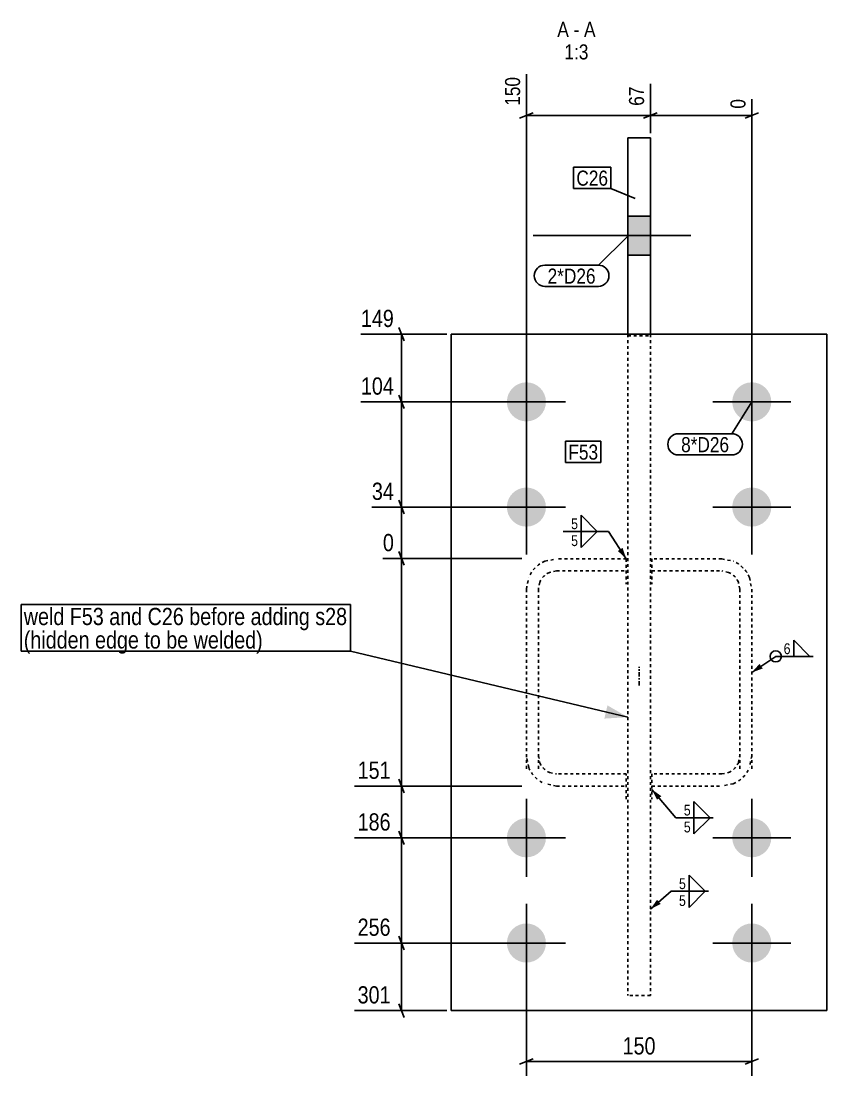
# Model space of a CAD drawing. Header units: millimetres. Extents: x 7 to 30607, y 7 to 1650.
# Drawn here: x 7 to 544, y 7 to 709 of the extents above; entities that cross this region are included whole.
import ezdxf

# ---------------------------------------------------------------- set-up
doc = ezdxf.new("R2010")
doc.units = ezdxf.units.MM
doc.linetypes.add('DXK_LINE_DOT2', pattern=[3.9198, 1.9599, -1.9599])
doc.linetypes.add('DXK_LINE_DOT3', pattern=[5.9187, 2.979, -0.9799, 0.9799, -0.9799])
for name, color, linetype in [('MÅLSÆTNING', 7, 'Continuous'), ('STÅL', 7, 'Continuous'), ('TEKST', 7, 'Continuous')]:
    doc.layers.add(name, color=color, linetype=linetype)
doc.styles.add('Arial Narrow', font='ARIALN.TTF', dxfattribs={"height": 0.2})

msp = doc.modelspace()

# ---------------------------------------------------------------- hatches: boundary and pattern name
at = {"layer": 'STÅL', "linetype": 'Continuous'}
for points in [[(426.03, 553.25), (426.03, 579.25), (411.03, 579.25), (411.03, 553.25)], [(330.53, 455.61, -1), (356.53, 455.61, -1)], [(480.53, 455.61, -1), (506.53, 455.61, -1)], [(330.53, 385.61, -1), (356.53, 385.61, -1)], [(480.53, 385.61, -1), (506.53, 385.61, -1)], [(330.53, 165.61, -1), (356.53, 165.61, -1)], [(480.53, 165.61, -1), (506.53, 165.61, -1)], [(330.53, 95.61, -1), (356.53, 95.61, -1)], [(480.53, 95.61, -1), (506.53, 95.61, -1)]]:
    msp.add_hatch(color=96, dxfattribs=at).paths.add_polyline_path(points)
at = {"layer": 'TEKST', "linetype": 'Continuous'}
for color, points in [(3, [(407.51, 358.48), (410.03, 351.17), (404.37, 356.43)]), (3, [(500.81, 278.23), (493.53, 275.61), (498.72, 281.34)]), (7, [(397.48, 253.68), (411.03, 245.83), (395.4, 244.92)]), (3, [(430.46, 190.86), (427.03, 197.79), (433.32, 193.29)]), (3, [(432.93, 121.56), (426.03, 118.07), (430.48, 124.39)])]:
    msp.add_hatch(color=color, dxfattribs=at).paths.add_polyline_path(points)

# ---------------------------------------------------------------- linework, layer by layer
at = {"layer": 'MÅLSÆTNING', "color": 7, "linetype": 'Continuous'}
for p, q in [((343.53, 354.17), (343.53, 673.68)), ((426.03, 634.29), (426.03, 667.28)), ((493.53, 354.17), (493.53, 657.05)), ((348.03, 647.96), (339.03, 644.36)), ((343.53, 646.16), (426.03, 646.16)), ((421.53, 644.36), (430.53, 647.96)), ((426.03, 646.16), (493.53, 646.16)), ((489.03, 644.36), (498.03, 647.96)), ((290.53, 500.61), (233.38, 500.61)), ((262.22, 496.11), (258.62, 505.11)), ((262.22, 451.11), (258.62, 460.11)), ((340.53, 455.61), (233.38, 455.61)), ((260.42, 385.61), (260.42, 455.61)), ((258.62, 390.11), (262.22, 381.11)), ((258.62, 390.11), (262.22, 381.11)), ((340.53, 385.61), (240.7, 385.61)), ((340.53, 385.61), (240.7, 385.61)), ((260.42, 351.48), (260.42, 385.61)), ((340.53, 351.48), (248.01, 351.48)), ((340.53, 351.48), (248.01, 351.48)), ((262.22, 346.98), (258.62, 355.98)), ((262.22, 346.98), (258.62, 355.98)), ((260.42, 200.04), (260.42, 351.48)), ((258.62, 204.54), (262.22, 195.54)), ((258.62, 204.54), (262.22, 195.54)), ((340.53, 200.04), (229.01, 200.04)), ((340.53, 200.04), (229.01, 200.04)), ((260.42, 165.61), (260.42, 200.04)), ((262.22, 161.11), (258.62, 170.11)), ((262.22, 161.11), (258.62, 170.11)), ((340.53, 165.61), (229.01, 165.61)), ((340.53, 165.61), (229.01, 165.61)), ((260.42, 95.61), (260.42, 165.61)), ((262.22, 91.11), (258.62, 100.11)), ((340.53, 95.61), (229.01, 95.61)), ((260.42, 50.61), (260.42, 95.61)), ((343.53, 92.6), (343.53, 7.2)), ((493.53, 92.6), (493.53, 7.2)), ((290.53, 50.61), (229.01, 50.61)), ((258.62, 55.11), (262.22, 46.11)), ((348.03, 18.6), (339.03, 15)), ((343.53, 16.8), (493.53, 16.8)), ((489.03, 15), (498.03, 18.6))]:
    msp.add_line(p, q, dxfattribs=at)
at = {"layer": 'STÅL', "color": 2, "linetype": 'Continuous'}
for p, q in [((411.03, 631.29), (411.03, 500.61)), ((411.03, 631.29), (426.03, 631.29)), ((426.03, 631.29), (426.03, 500.61)), ((293.53, 50.61), (293.53, 500.61)), ((543.53, 500.61), (293.53, 500.61)), ((543.53, 50.61), (543.53, 500.61)), ((543.53, 50.61), (293.53, 50.61))]:
    msp.add_line(p, q, dxfattribs=at)
at = {"layer": 'STÅL', "color": 96, "linetype": 'Continuous'}
for p, q in [((426.03, 579.25), (411.03, 579.25)), ((453.03, 566.25), (348.03, 566.25)), ((426.03, 553.25), (411.03, 553.25)), ((343.53, 429.61), (343.53, 481.61)), ((493.53, 429.61), (493.53, 481.61)), ((369.53, 455.61), (317.53, 455.61)), ((519.53, 455.61), (467.53, 455.61)), ((343.53, 359.61), (343.53, 411.61)), ((493.53, 359.61), (493.53, 411.61)), ((369.53, 385.61), (317.53, 385.61)), ((519.53, 385.61), (467.53, 385.61)), ((343.53, 139.61), (343.53, 191.61)), ((493.53, 139.61), (493.53, 191.61)), ((369.53, 165.61), (317.53, 165.61)), ((519.53, 165.61), (467.53, 165.61)), ((343.53, 69.61), (343.53, 121.61)), ((493.53, 69.61), (493.53, 121.61)), ((369.53, 95.61), (317.53, 95.61)), ((519.53, 95.61), (467.53, 95.61))]:
    msp.add_line(p, q, dxfattribs=at)
at = {"layer": 'STÅL', "color": 7, "linetype": 'DXK_LINE_DOT2'}
for p, q in [((411.03, 500.61), (411.03, 60.61)), ((411.03, 499.51), (426.03, 499.51)), ((426.03, 500.61), (426.03, 60.61)), ((355.88, 349.63), (363.53, 351.17)), ((410.03, 351.17), (363.53, 351.17)), ((410.03, 351.17), (410.03, 334.4)), ((473.53, 351.17), (427.03, 351.17)), ((427.03, 351.17), (427.03, 334.4)), ((473.53, 351.17), (481.19, 349.63)), ((343.53, 331.02), (345.05, 338.73)), ((363.53, 343.11), (358.94, 342.19)), ((363.53, 343.11), (410.03, 343.11)), ((427.03, 343.11), (473.53, 343.11)), ((478.12, 342.19), (473.53, 343.11)), ((492.01, 338.73), (493.53, 331.02)), ((343.53, 331.02), (343.53, 211.49)), ((352.45, 335.64), (351.53, 331.02)), ((351.53, 331.02), (351.53, 211.49)), ((485.53, 331.02), (484.62, 335.64)), ((485.53, 331.02), (485.53, 211.49)), ((493.53, 331.02), (493.53, 211.49)), ((345.05, 212.48), (343.53, 220.19)), ((351.53, 220.19), (352.45, 215.57)), ((484.62, 215.57), (485.53, 220.19)), ((493.53, 220.19), (492.01, 212.48)), ((358.94, 209.02), (363.53, 208.1)), ((410.03, 208.1), (363.53, 208.1)), ((410.03, 191.34), (410.03, 208.1)), ((473.53, 208.1), (427.03, 208.1)), ((427.03, 208.1), (427.03, 191.34)), ((473.53, 208.1), (478.12, 209.02)), ((363.53, 200.04), (355.88, 201.58)), ((363.53, 200.04), (410.03, 200.04)), ((427.03, 200.04), (473.53, 200.04)), ((481.19, 201.58), (473.53, 200.04)), ((426.03, 60.61), (411.03, 60.61))]:
    msp.add_line(p, q, dxfattribs=at)
at = {"layer": 'STÅL', "color": 7, "linetype": 'DXK_LINE_DOT3'}
msp.add_line((418.53, 266.9), (418.53, 279.26), dxfattribs=at)
at = {"layer": 'STÅL', "color": 7, "linetype": 'DXK_LINE_DOT2'}
for centre, radius, start, end in [((363.63, 331.12), 20.08, 112.7149, 157.71377), ((473.43, 331.12), 20.08, 22.28623, 67.2851), ((363.59, 331.08), 12.05, 112.7149, 157.71377), ((473.47, 331.08), 12.05, 22.28623, 67.2851), ((363.63, 220.09), 20.08, 202.28623, 247.2851), ((363.59, 220.13), 12.05, 202.28623, 247.2851), ((473.47, 220.13), 12.05, 292.7149, 337.71377), ((473.43, 220.09), 20.08, 292.7149, 337.71377)]:
    msp.add_arc(centre, radius, start, end, dxfattribs=at)
at = {"layer": 'TEKST', "color": 3, "linetype": 'Continuous'}
for p, q in [((410.03, 351.17), (398.12, 369.44)), ((493.53, 275.61), (509.49, 286.31)), ((427.03, 197.79), (443.06, 178.94)), ((426.03, 118.07), (439.82, 130))]:
    msp.add_line(p, q, dxfattribs=at)
at = {"layer": 'TEKST', "color": 7, "linetype": 'Continuous'}
msp.add_line((411.03, 245.83), (226.44, 289.71), dxfattribs=at)
at = {"layer": 'TEKST', "color": 3, "linetype": 'Continuous'}
msp.add_arc((509.49, 286.31), 3.75, 90, 270, dxfattribs=at)

# ---------------------------------------------------------------- wipeouts: each hides what was drawn before it
at = {"color": 0, "linetype": 'Continuous'}
for points in [[(371.76, 698.42), (371.76, 708.92), (364.09, 708.92), (364.09, 698.42)], [(384.82, 683.42), (384.82, 693.92), (368.82, 693.92), (368.82, 683.42)], [(224.64, 307.11), (224.64, 319.11), (9, 319.11), (9, 307.11)], [(168.35, 291.51), (168.35, 303.51), (9, 303.51), (9, 291.51)]]:
    msp.add_wipeout(points, dxfattribs=at).dxf.layer = 'TEKST'
at = {"color": 0}
for points in [[(397.87, 599.43), (397.87, 609.93), (376.77, 609.93), (376.77, 599.43)], [(389.61, 534.26), (389.61, 544.76), (357.63, 544.76), (357.63, 534.26)], [(478.47, 422.13), (478.47, 432.63), (446.5, 432.63), (446.5, 422.13)], [(391.27, 417.18), (391.27, 427.68), (371.45, 427.68), (371.45, 417.18)], [(378.47, 370.34), (378.47, 379.04), (372.7, 379.04), (372.7, 370.34)], [(519.91, 287.21), (519.91, 295.91), (514.14, 295.91), (514.14, 287.21)], [(453.48, 179.84), (453.48, 188.54), (447.71, 188.54), (447.71, 179.84)], [(450.24, 130.9), (450.24, 139.6), (444.47, 139.6), (444.47, 130.9)]]:
    msp.add_wipeout(points, dxfattribs=at).dxf.layer = 'TEKST'

# ---------------------------------------------------------------- next in the draw order: linework, layer by layer
at = {"layer": 'TEKST', "color": 3, "linetype": 'Continuous'}
for p, q in [((390.73, 369.44), (380.01, 380.15)), ((380.01, 380.15), (380.01, 369.44)), ((380.01, 369.44), (390.73, 369.44)), ((532.17, 286.31), (521.45, 297.02)), ((521.45, 297.02), (521.45, 286.31)), ((509.49, 286.31), (534.31, 286.31)), ((521.45, 286.31), (532.17, 286.31)), ((465.74, 178.94), (455.03, 189.66)), ((455.03, 189.66), (455.03, 178.94)), ((455.03, 178.94), (465.74, 178.94)), ((462.5, 130), (451.79, 140.71)), ((451.79, 140.71), (451.79, 130)), ((451.79, 130), (462.5, 130))]:
    msp.add_line(p, q, dxfattribs=at)
at = {"layer": 'TEKST', "color": 7, "linetype": 'Continuous'}
for p, q in [((7.2, 320.91), (226.44, 320.91)), ((7.2, 289.71), (7.2, 320.91)), ((226.44, 289.71), (226.44, 320.91)), ((7.2, 289.71), (226.44, 289.71))]:
    msp.add_line(p, q, dxfattribs=at)
at = {"layer": 'TEKST', "color": 3, "linetype": 'Continuous'}
msp.add_arc((509.49, 286.31), 3.75, 270, 90, dxfattribs=at)

# ---------------------------------------------------------------- next in the draw order: texts
at = {"layer": 'TEKST', "color": 3, "linetype": 'Continuous', "style": 'Arial Narrow'}
for s, height, p in [('1:3', 10.021, (368.82, 683.42)), ('weld F53 and C26 before adding s28', 11.4531, (9, 307.11)), ('(hidden edge to be welded)', 11.4531, (9, 291.51))]:
    msp.add_text(s, height=height, dxfattribs=at).set_placement(p)
at = {"layer": 'TEKST', "color": 3, "style": 'Arial Narrow'}
msp.add_text('6', height=7.16, dxfattribs=at).set_placement((514.74, 287.81))

# ---------------------------------------------------------------- next in the draw order: wipeouts: each hides what was drawn before it
at = {"color": 0, "linetype": 'Continuous'}
for points, layer in [([(341.43, 673.86), (326.73, 673.86), (326.73, 650.47), (341.43, 650.47)], 'MÅLSÆTNING'), ([(423.93, 667.47), (409.23, 667.47), (409.23, 650.47), (423.93, 650.47)], 'MÅLSÆTNING'), ([(491.43, 659.15), (476.73, 659.15), (476.73, 648.56), (491.43, 648.56)], 'MÅLSÆTNING'), ([(257.72, 458.01), (257.72, 474.81), (230.98, 474.81), (230.98, 458.01)], 'MÅLSÆTNING'), ([(257.72, 388.01), (257.72, 404.81), (238.3, 404.81), (238.3, 388.01)], 'MÅLSÆTNING'), ([(257.72, 353.88), (257.72, 370.68), (245.61, 370.68), (245.61, 353.88)], 'MÅLSÆTNING'), ([(255.54, 202.44), (255.54, 219.24), (228.8, 219.24), (228.8, 202.44)], 'MÅLSÆTNING'), ([(255.54, 168.01), (255.54, 184.81), (228.8, 184.81), (228.8, 168.01)], 'MÅLSÆTNING'), ([(255.54, 98.01), (255.54, 114.81), (228.8, 114.81), (228.8, 98.01)], 'MÅLSÆTNING'), ([(255.54, 53.01), (255.54, 69.81), (228.8, 69.81), (228.8, 53.01)], 'MÅLSÆTNING'), ([(378.73, 698.42), (378.73, 708.92), (374.91, 708.92), (374.91, 698.42)], 'TEKST')]:
    msp.add_wipeout(points, dxfattribs=at).dxf.layer = layer
at = {"color": 0}
for points, layer in [([(431.9, 19.05), (431.9, 35.85), (405.16, 35.85), (405.16, 19.05)], 'MÅLSÆTNING'), ([(397.87, 599.43), (397.87, 609.93), (376.77, 609.93), (376.77, 599.43)], 'TEKST'), ([(389.61, 534.26), (389.61, 544.76), (357.63, 544.76), (357.63, 534.26)], 'TEKST'), ([(478.47, 422.13), (478.47, 432.63), (446.5, 432.63), (446.5, 422.13)], 'TEKST'), ([(391.27, 417.18), (391.27, 427.68), (371.45, 427.68), (371.45, 417.18)], 'TEKST')]:
    msp.add_wipeout(points, dxfattribs=at).dxf.layer = layer

# ---------------------------------------------------------------- next in the draw order: linework, layer by layer
at = {"layer": 'MÅLSÆTNING', "color": 7, "linetype": 'Continuous'}
for p, q in [((426.03, 634.29), (426.03, 667.28)), ((430.53, 647.96), (421.53, 644.36)), ((260.42, 455.61), (260.42, 500.61)), ((258.62, 460.11), (262.22, 451.11)), ((340.53, 455.61), (233.38, 455.61)), ((258.62, 100.11), (262.22, 91.11)), ((340.53, 95.61), (229.01, 95.61))]:
    msp.add_line(p, q, dxfattribs=at)
at = {"layer": 'TEKST', "color": 7, "linetype": 'Continuous'}
for p, q in [((374.97, 611.73), (399.67, 611.73)), ((374.97, 597.63), (374.97, 611.73)), ((399.67, 597.63), (399.67, 611.73)), ((374.97, 597.63), (399.67, 597.63)), ((415.87, 590.99), (399.67, 597.63)), ((410.69, 565.33), (391.41, 546.56)), ((355.83, 546.56), (391.41, 546.56)), ((355.83, 532.46), (391.41, 532.46)), ((493.53, 455.61), (480.27, 434.43)), ((369.65, 429.48), (393.07, 429.48)), ((369.65, 415.38), (369.65, 429.48)), ((393.07, 415.38), (393.07, 429.48)), ((444.7, 434.43), (480.27, 434.43)), ((369.65, 415.38), (393.07, 415.38)), ((444.7, 420.33), (480.27, 420.33))]:
    msp.add_line(p, q, dxfattribs=at)
for centre, start, end in [((355.83, 539.51), 90, 270), ((391.41, 539.51), 270, 90), ((444.7, 427.38), 90, 270), ((480.27, 427.38), 270, 90)]:
    msp.add_arc(centre, 7.05, start, end, dxfattribs=at)

# ---------------------------------------------------------------- next in the draw order: texts
at = {"layer": 'MÅLSÆTNING', "color": 3, "linetype": 'Continuous', "style": 'Arial Narrow'}
for s, height, p in [('150', 10.021, (339.33, 652.57)), ('67', 10.021, (421.83, 652.57)), ('0', 10.02, (489.33, 650.66))]:
    msp.add_text(s, height=height, rotation=90.00021, dxfattribs=at).set_placement(p)
for s, height, p in [('104', 11.453, (233.38, 460.41)), ('34', 11.453, (240.7, 390.41)), ('0', 11.45, (248.01, 356.28)), ('151', 11.453, (231.2, 204.84)), ('186', 11.453, (231.2, 170.41)), ('256', 11.453, (231.2, 100.41)), ('301', 11.453, (231.2, 55.41))]:
    msp.add_text(s, height=height, dxfattribs=at).set_placement(p)
at = {"layer": 'MÅLSÆTNING', "color": 3, "style": 'Arial Narrow'}
msp.add_text('150', height=11.453, dxfattribs=at).set_placement((407.56, 21.45))
at = {"layer": 'TEKST', "color": 3, "linetype": 'Continuous', "style": 'Arial Narrow'}
for s, p in [('A', (364.09, 698.42)), ('-', (374.91, 698.42))]:
    msp.add_text(s, height=10.02, dxfattribs=at).set_placement(p)
at = {"layer": 'TEKST', "color": 3, "style": 'Arial Narrow'}
for s, p in [('C26', (376.77, 599.43)), ('2*D26', (357.63, 534.26)), ('8*D26', (446.5, 422.13)), ('F53', (371.45, 417.18))]:
    msp.add_text(s, height=10.021, dxfattribs=at).set_placement(p)

# ---------------------------------------------------------------- next in the draw order: wipeouts: each hides what was drawn before it
at = {"color": 0, "linetype": 'Continuous'}
for points in [[(389.55, 698.42), (389.55, 708.92), (381.88, 708.92), (381.88, 698.42)], [(378.47, 359.09), (378.47, 367.79), (372.7, 367.79), (372.7, 359.09)], [(453.48, 168.59), (453.48, 177.29), (447.71, 177.29), (447.71, 168.59)], [(450.24, 119.65), (450.24, 128.35), (444.47, 128.35), (444.47, 119.65)]]:
    msp.add_wipeout(points, dxfattribs=at).dxf.layer = 'TEKST'

# ---------------------------------------------------------------- next in the draw order: linework, layer by layer
at = {"layer": 'TEKST', "color": 3, "linetype": 'Continuous'}
for p, q in [((368.05, 369.44), (398.12, 369.44)), ((380.01, 369.44), (390.73, 369.44)), ((390.73, 369.44), (380.01, 358.72)), ((380.01, 358.72), (380.01, 369.44)), ((443.06, 178.94), (467.88, 178.94)), ((455.03, 178.94), (465.74, 178.94)), ((465.74, 178.94), (455.03, 168.23)), ((455.03, 168.23), (455.03, 178.94)), ((439.82, 130), (464.64, 130)), ((451.79, 130), (462.5, 130)), ((462.5, 130), (451.79, 119.28)), ((451.79, 119.28), (451.79, 130))]:
    msp.add_line(p, q, dxfattribs=at)

# ---------------------------------------------------------------- next in the draw order: texts
at = {"layer": 'TEKST', "color": 3, "linetype": 'Continuous', "style": 'Arial Narrow'}
for s, height, p in [('A', 10.02, (381.88, 698.42)), ('5', 7.16, (373.3, 359.69)), ('5', 7.16, (448.31, 169.19)), ('5', 7.16, (445.07, 120.25))]:
    msp.add_text(s, height=height, dxfattribs=at).set_placement(p)
at = {"layer": 'TEKST', "color": 3, "style": 'Arial Narrow'}
for p in [(373.3, 370.94), (448.31, 180.44), (445.07, 131.5)]:
    msp.add_text('5', height=7.16, dxfattribs=at).set_placement(p)

# ---------------------------------------------------------------- next in the draw order: wipeouts: each hides what was drawn before it
at = {"color": 0, "linetype": 'Continuous'}
msp.add_wipeout([(257.72, 503.01), (257.72, 519.81), (230.98, 519.81), (230.98, 503.01)], dxfattribs=at).dxf.layer = 'MÅLSÆTNING'

# ---------------------------------------------------------------- next in the draw order: texts
at = {"layer": 'MÅLSÆTNING', "color": 3, "linetype": 'Continuous', "style": 'Arial Narrow'}
msp.add_text('149', height=11.453, dxfattribs=at).set_placement((233.38, 505.41))

doc.saveas('drawing.dxf')
